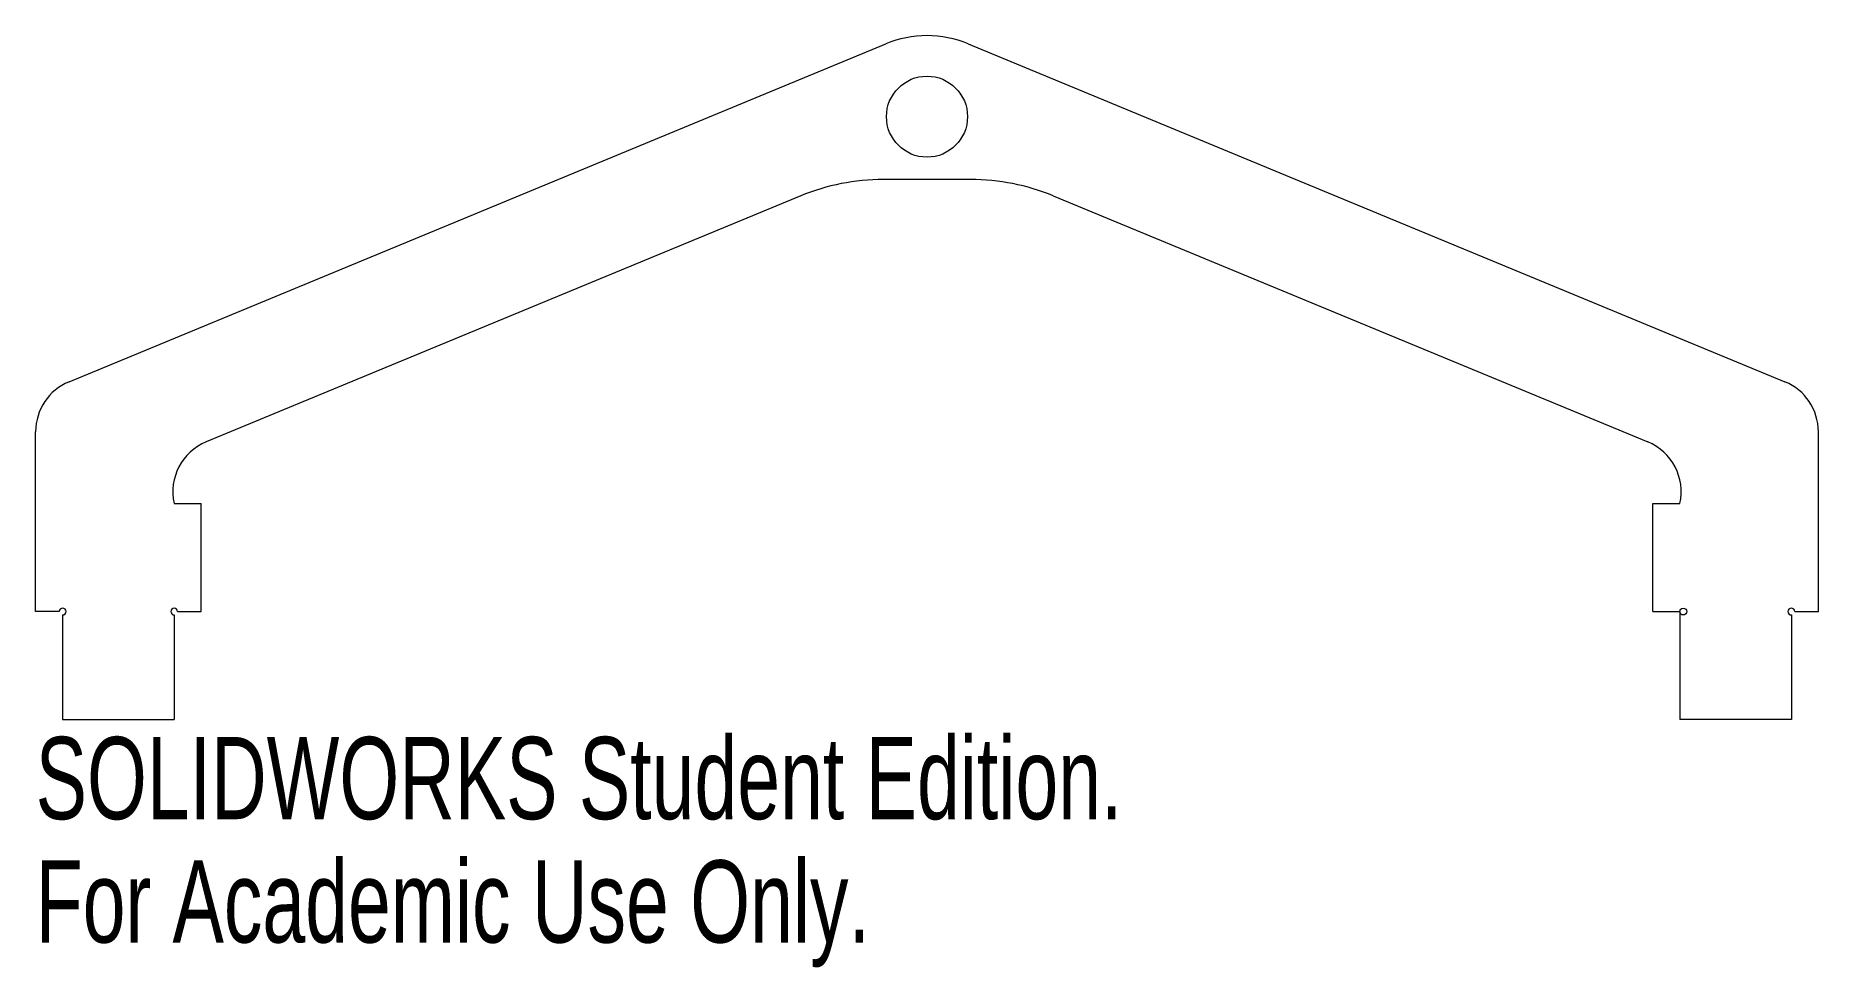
# Model space of a CAD drawing. Header units: inches. Extents: x -2.06 to 2.06, y -0.82 to 1.33.
import ezdxf

# ---------------------------------------------------------------- set-up
doc = ezdxf.new("R2010")
doc.units = ezdxf.units.IN
doc.header["$MEASUREMENT"] = 0
doc.styles.add('SLDTEXTSTYLE0', font='TXT', dxfattribs={"width": 0.7})

msp = doc.modelspace()

# ---------------------------------------------------------------- linework, layer by layer
at = {"color": 7, "linetype": 'Continuous', "lineweight": 15}
for p, q in [((-1.9853, 0.5319), (-0.0956, 1.3139)), ((0.0956, 1.3139), (1.9853, 0.5319)), ((0.101, 1), (-0.101, 1)), ((-0.2921, 0.962), (-1.6679, 0.3927)), ((0.2921, 0.962), (1.6679, 0.3927)), ((-2.0625, 0), (-2.0625, 0.4164)), ((2.0625, 0), (2.0625, 0.4164)), ((-1.7421, 0.25), (-1.6796, 0.25)), ((-1.6796, 0), (-1.6796, 0.25)), ((1.6796, 0.25), (1.7421, 0.25)), ((1.6796, 0), (1.6796, 0.25)), ((-2.0078, 0), (-2.0625, 0)), ((-1.7343, 0), (-1.6796, 0)), ((1.6796, 0), (1.7421, 0)), ((1.7421, 0), (1.7421, -0.25)), ((2.0078, 0), (2.0625, 0)), ((-2, -0.0078), (-2, -0.25)), ((-1.7421, -0.0078), (-1.7421, -0.25)), ((2, -0.0078), (2, -0.25)), ((-2, -0.25), (-1.7421, -0.25)), ((2, -0.25), (1.7421, -0.25))]:
    msp.add_line(p, q, dxfattribs=at)
for centre, radius in [((0, 1.1454), 0.0938), ((1.75, 0), 0.00781)]:
    msp.add_circle(centre, radius, dxfattribs=at)
for centre, radius, start, end in [((0, 1.0829), 0.25, 67.5206, 112.4794), ((-0.101, 0.5), 0.5, 90, 112.4794), ((0.101, 0.5), 0.5, 67.5206, 90), ((-1.9375, 0.4164), 0.125, 112.4794, 180), ((1.9375, 0.4164), 0.125, 0, 67.5206), ((-1.6201, 0.2772), 0.125, 112.4794, 192.5752), ((1.6201, 0.2772), 0.125, 347.4248, 67.5206), ((-2, 0), 0.00781, 270, 180), ((-1.7421, 0), 0.00781, 0, 270), ((2, 0), 0.00781, 0, 270)]:
    msp.add_arc(centre, radius, start, end, dxfattribs=at)

# ---------------------------------------------------------------- texts
at = {"color": 7, "linetype": 'Continuous', "char_height": 0.1903, "attachment_point": 1, "style": 'SLDTEXTSTYLE0'}
for s, insert in [('SOLIDWORKS Student Edition.', (-2.0625, -0.2901)), ('For Academic Use Only.', (-2.0625, -0.5756))]:
    msp.add_mtext(s, dxfattribs=dict(at, insert=insert))

doc.saveas('drawing.dxf')
